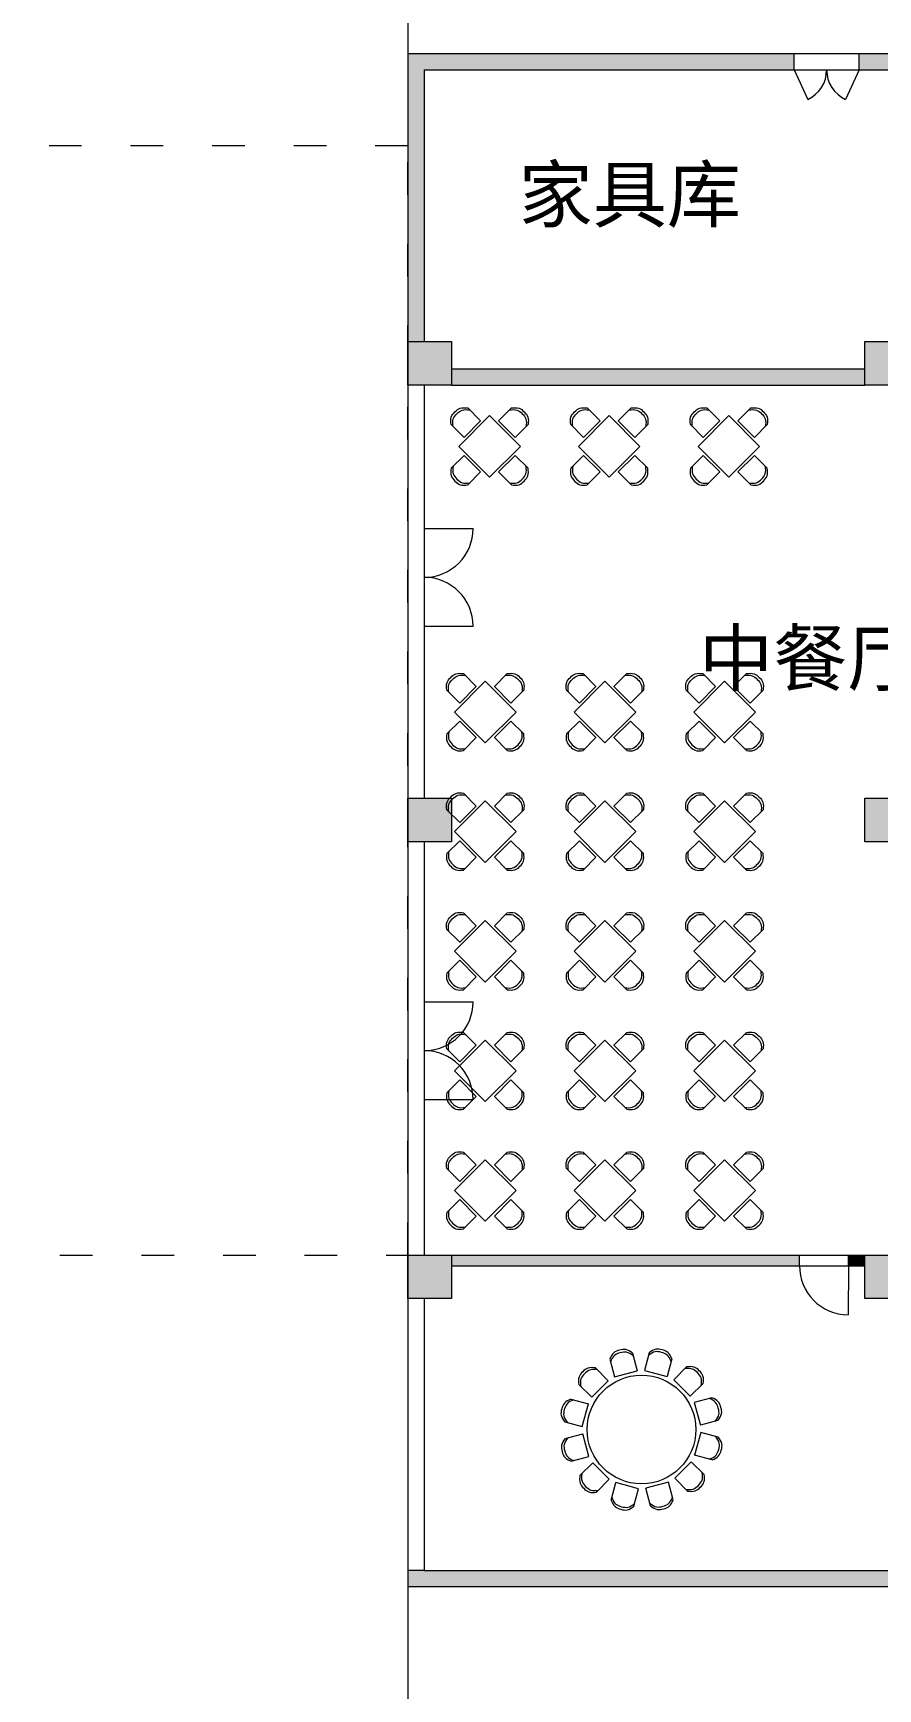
# Model space of a CAD drawing. Header units: metres. Extents: x -302 to 587, y -65 to 94.
# Drawn here: x 251.32 to 266.86, y 10.58 to 41.03 of the extents above; entities that cross this region are included whole.
import ezdxf

# ---------------------------------------------------------------- set-up
doc = ezdxf.new("R2010")
doc.units = ezdxf.units.M
doc.linetypes.add('ACAD_ISO03W100', pattern=[30, 12, -18])
doc.layers.get('0').update_dxf_attribs({"lineweight": 9})
for name, color, linetype, lineweight in [('fanghuo', 1, 'Continuous', 9), ('furniture', 3, 'Continuous', 5), ('glass', 5, 'Continuous', 5), ('hatch', 212, 'ACAD_ISO03W100', 5), ('PUB_TEXT', 7, 'Continuous', 9), ('tonggao', 4, 'ACAD_ISO03W100', 5), ('zhuwang', 2, 'Continuous', 13)]:
    doc.layers.add(name, color=color, linetype=linetype, lineweight=lineweight)
doc.styles.add('mystyle', font='', dxfattribs={"height": 1})
doc.styles.get('mystyle').set_extended_font_data('SimSun')

msp = doc.modelspace()

# ---------------------------------------------------------------- hatches: boundary and pattern name
at = {"layer": 'hatch', "ltscale": 0.05}
h = msp.add_hatch(color=256, dxfattribs=at)
h.dxf.hatch_style = 1
h.paths.add_polyline_path([(265.3136, 40.6598), (258.2136, 40.6598), (258.2136, 35.3598), (258.5136, 35.3598), (258.5136, 40.3598), (265.3136, 40.3598)])
h = msp.add_hatch(color=256, dxfattribs=at)
h.dxf.hatch_style = 1
h.paths.add_polyline_path([(267.1136, 40.6598), (266.5136, 40.6598), (266.5136, 40.3598), (267.1136, 40.3598)])
h = msp.add_hatch(color=256, dxfattribs=at)
h.dxf.hatch_style = 1
h.paths.add_polyline_path([(259.0136, 35.3598), (258.2136, 35.3598), (258.2136, 34.5598), (259.0136, 34.5598)])
h = msp.add_hatch(color=256, dxfattribs=at)
h.dxf.hatch_style = 1
h.paths.add_polyline_path([(267.4136, 35.3598), (266.6136, 35.3598), (266.6136, 34.5598), (267.4136, 34.5598)])
h = msp.add_hatch(color=256, dxfattribs=at)
h.dxf.hatch_style = 1
h.paths.add_polyline_path([(266.6136, 34.8598), (259.0136, 34.8598), (259.0136, 34.5598), (266.6136, 34.5598)])
h = msp.add_hatch(color=256, dxfattribs=at)
h.dxf.hatch_style = 1
h.paths.add_polyline_path([(259.0136, 26.9598), (258.2136, 26.9598), (258.2136, 26.1598), (259.0136, 26.1598)])
h = msp.add_hatch(color=256, dxfattribs=at)
h.dxf.hatch_style = 1
h.paths.add_polyline_path([(267.4136, 26.9598), (266.6136, 26.9598), (266.6136, 26.1598), (267.4136, 26.1598)])
h = msp.add_hatch(color=256, dxfattribs=at)
h.dxf.hatch_style = 1
h.paths.add_polyline_path([(259.0136, 18.5598), (258.2136, 18.5598), (258.2136, 17.7598), (259.0136, 17.7598)])
h = msp.add_hatch(color=256, dxfattribs=at)
h.dxf.hatch_style = 1
h.paths.add_polyline_path([(265.4136, 18.5598), (259.0136, 18.5598), (259.0136, 18.3598), (265.4136, 18.3598)])
h = msp.add_hatch(color=256, dxfattribs=at)
h.dxf.hatch_style = 1
h.paths.add_polyline_path([(266.6136, 18.5598), (266.3136, 18.5598), (266.3136, 18.3598), (266.6136, 18.3598)])
h = msp.add_hatch(color=256, dxfattribs=at)
h.dxf.hatch_style = 1
h.paths.add_polyline_path([(267.4136, 18.5598), (266.6136, 18.5598), (266.6136, 17.7598), (267.4136, 17.7598)])
h = msp.add_hatch(color=256, dxfattribs=at)
h.dxf.hatch_style = 1
h.paths.add_polyline_path([(267.1136, 12.7598), (258.5136, 12.7598), (258.2136, 12.7598), (258.2136, 12.4598), (267.1136, 12.4598)])

# ---------------------------------------------------------------- linework, layer by layer
at = {"ltscale": 0.05}
for p, q in [((258.2136, 40.6598), (258.2136, 35.3598)), ((258.2136, 40.6598), (267.1136, 40.6598)), ((265.3136, 40.3598), (265.3136, 40.6598)), ((266.5136, 40.3598), (266.5136, 40.6598)), ((258.5136, 40.3598), (258.5136, 35.3598)), ((258.5136, 40.3598), (267.1136, 40.3598)), ((259.0136, 34.8598), (266.6136, 34.8598)), ((258.2136, 34.5598), (258.2136, 26.9598)), ((258.5136, 34.5598), (258.5136, 26.9598)), ((259.0136, 34.5598), (266.6136, 34.5598)), ((258.2136, 26.1598), (258.2136, 18.5598)), ((258.5136, 26.1598), (258.5136, 18.5598)), ((259.0136, 18.5598), (266.6136, 18.5598)), ((259.0136, 18.3598), (266.6136, 18.3598)), ((265.4136, 18.3598), (265.4136, 18.5598)), ((266.3136, 18.3598), (266.3136, 18.5598)), ((258.2136, 17.7598), (258.2136, 12.4598)), ((258.5136, 17.7598), (258.5136, 12.7598)), ((258.5136, 12.7598), (258.2136, 12.7598)), ((258.5136, 12.7598), (267.1136, 12.7598)), ((258.2136, 12.4598), (267.1136, 12.4598))]:
    msp.add_line(p, q, dxfattribs=at)
at = {"layer": 'fanghuo', "ltscale": 3}
for points in [[(258.2136, 10.1598), (224.6136, 10.1598), (224.6136, 68.9598), (266.6136, 68.9598), (266.6136, 42.9598), (258.2136, 42.9598), (258.2136, 10.1598)], [(266.6136, 68.9598), (266.6136, 42.9598), (258.2136, 42.9598), (258.2136, -7.4402), (284.2136, -7.4402), (284.2136, 68.9598), (266.6136, 68.9598)]]:
    msp.add_lwpolyline(points, dxfattribs=at)
at = {"layer": 'furniture', "ltscale": 0.05}
for p, q in [((259.3119, 34.1399), (259.5488, 33.903)), ((260.1181, 34.1399), (259.8812, 33.903)), ((261.5119, 34.1399), (261.7488, 33.903)), ((262.3181, 34.1399), (262.0812, 33.903)), ((263.7119, 34.1399), (263.9488, 33.903)), ((264.5181, 34.1399), (264.2812, 33.903)), ((259.0079, 33.8358), (259.2448, 33.5989)), ((259.715, 33.9984), (259.1493, 33.4327)), ((259.5488, 33.903), (259.2448, 33.5989)), ((260.2807, 33.4327), (259.715, 33.9984)), ((260.1852, 33.5989), (259.8812, 33.903)), ((260.4221, 33.8358), (260.1852, 33.5989)), ((261.2079, 33.8358), (261.4448, 33.5989)), ((261.915, 33.9984), (261.3493, 33.4327)), ((261.7488, 33.903), (261.4448, 33.5989)), ((262.4807, 33.4327), (261.915, 33.9984)), ((262.3852, 33.5989), (262.0812, 33.903)), ((262.6221, 33.8358), (262.3852, 33.5989)), ((263.4079, 33.8358), (263.6448, 33.5989)), ((264.115, 33.9984), (263.5493, 33.4327)), ((263.9488, 33.903), (263.6448, 33.5989)), ((264.6807, 33.4327), (264.115, 33.9984)), ((264.5852, 33.5989), (264.2812, 33.903)), ((264.8221, 33.8358), (264.5852, 33.5989)), ((259.0079, 33.0297), (259.2448, 33.2666)), ((259.1493, 33.4327), (259.715, 32.8671)), ((259.5488, 32.9625), (259.2448, 33.2666)), ((259.715, 32.8671), (260.2807, 33.4327)), ((260.1852, 33.2666), (259.8812, 32.9625)), ((260.4221, 33.0297), (260.1852, 33.2666)), ((261.2079, 33.0297), (261.4448, 33.2666)), ((261.3493, 33.4327), (261.915, 32.8671)), ((261.7488, 32.9625), (261.4448, 33.2666)), ((261.915, 32.8671), (262.4807, 33.4327)), ((262.3852, 33.2666), (262.0812, 32.9625)), ((262.6221, 33.0297), (262.3852, 33.2666)), ((263.4079, 33.0297), (263.6448, 33.2666)), ((263.5493, 33.4327), (264.115, 32.8671)), ((263.9488, 32.9625), (263.6448, 33.2666)), ((264.115, 32.8671), (264.6807, 33.4327)), ((264.5852, 33.2666), (264.2812, 32.9625)), ((264.8221, 33.0297), (264.5852, 33.2666)), ((259.3119, 32.7256), (259.5488, 32.9625)), ((260.1181, 32.7256), (259.8812, 32.9625)), ((261.5119, 32.7256), (261.7488, 32.9625)), ((262.3181, 32.7256), (262.0812, 32.9625)), ((263.7119, 32.7256), (263.9488, 32.9625)), ((264.5181, 32.7256), (264.2812, 32.9625)), ((259.2335, 29.2542), (259.4703, 29.0173)), ((260.0396, 29.2542), (259.8027, 29.0173)), ((261.4335, 29.2542), (261.6703, 29.0173)), ((262.2396, 29.2542), (262.0027, 29.0173)), ((263.6335, 29.2542), (263.8703, 29.0173)), ((264.4396, 29.2542), (264.2027, 29.0173)), ((258.9294, 28.9501), (259.1663, 28.7133)), ((259.6365, 29.1128), (259.0708, 28.5471)), ((259.4703, 29.0173), (259.1663, 28.7133)), ((260.2022, 28.5471), (259.6365, 29.1128)), ((260.1067, 28.7133), (259.8027, 29.0173)), ((260.3436, 28.9501), (260.1067, 28.7133)), ((261.1294, 28.9501), (261.3663, 28.7133)), ((261.8365, 29.1128), (261.2708, 28.5471)), ((261.6703, 29.0173), (261.3663, 28.7133)), ((262.4022, 28.5471), (261.8365, 29.1128)), ((262.3067, 28.7133), (262.0027, 29.0173)), ((262.5436, 28.9501), (262.3067, 28.7133)), ((263.3294, 28.9501), (263.5663, 28.7133)), ((264.0365, 29.1128), (263.4708, 28.5471)), ((263.8703, 29.0173), (263.5663, 28.7133)), ((264.6022, 28.5471), (264.0365, 29.1128)), ((264.5067, 28.7133), (264.2027, 29.0173)), ((264.7436, 28.9501), (264.5067, 28.7133)), ((258.9294, 28.144), (259.1663, 28.3809)), ((259.0708, 28.5471), (259.6365, 27.9814)), ((259.4703, 28.0769), (259.1663, 28.3809)), ((259.6365, 27.9814), (260.2022, 28.5471)), ((260.1067, 28.3809), (259.8027, 28.0769)), ((260.3436, 28.144), (260.1067, 28.3809)), ((261.1294, 28.144), (261.3663, 28.3809)), ((261.2708, 28.5471), (261.8365, 27.9814)), ((261.6703, 28.0769), (261.3663, 28.3809)), ((261.8365, 27.9814), (262.4022, 28.5471)), ((262.3067, 28.3809), (262.0027, 28.0769)), ((262.5436, 28.144), (262.3067, 28.3809)), ((263.3294, 28.144), (263.5663, 28.3809)), ((263.4708, 28.5471), (264.0365, 27.9814)), ((263.8703, 28.0769), (263.5663, 28.3809)), ((264.0365, 27.9814), (264.6022, 28.5471)), ((264.5067, 28.3809), (264.2027, 28.0769)), ((264.7436, 28.144), (264.5067, 28.3809)), ((259.2335, 27.84), (259.4703, 28.0769)), ((260.0396, 27.84), (259.8027, 28.0769)), ((261.4335, 27.84), (261.6703, 28.0769)), ((262.2396, 27.84), (262.0027, 28.0769)), ((263.6335, 27.84), (263.8703, 28.0769)), ((264.4396, 27.84), (264.2027, 28.0769)), ((259.6365, 26.9128), (259.0708, 26.3471)), ((259.4703, 26.8173), (259.1663, 26.5133)), ((259.2335, 27.0542), (259.4703, 26.8173)), ((260.2022, 26.3471), (259.6365, 26.9128)), ((260.0396, 27.0542), (259.8027, 26.8173)), ((260.1067, 26.5133), (259.8027, 26.8173)), ((261.8365, 26.9128), (261.2708, 26.3471)), ((261.6703, 26.8173), (261.3663, 26.5133)), ((261.4335, 27.0542), (261.6703, 26.8173)), ((262.4022, 26.3471), (261.8365, 26.9128)), ((262.2396, 27.0542), (262.0027, 26.8173)), ((262.3067, 26.5133), (262.0027, 26.8173)), ((264.0365, 26.9128), (263.4708, 26.3471)), ((263.8703, 26.8173), (263.5663, 26.5133)), ((263.6335, 27.0542), (263.8703, 26.8173)), ((264.6022, 26.3471), (264.0365, 26.9128)), ((264.4396, 27.0542), (264.2027, 26.8173)), ((264.5067, 26.5133), (264.2027, 26.8173)), ((258.9294, 26.7501), (259.1663, 26.5133)), ((260.3436, 26.7501), (260.1067, 26.5133)), ((261.1294, 26.7501), (261.3663, 26.5133)), ((262.5436, 26.7501), (262.3067, 26.5133)), ((263.3294, 26.7501), (263.5663, 26.5133)), ((264.7436, 26.7501), (264.5067, 26.5133)), ((259.0708, 26.3471), (259.6365, 25.7814)), ((259.6365, 25.7814), (260.2022, 26.3471)), ((261.2708, 26.3471), (261.8365, 25.7814)), ((261.8365, 25.7814), (262.4022, 26.3471)), ((263.4708, 26.3471), (264.0365, 25.7814)), ((264.0365, 25.7814), (264.6022, 26.3471)), ((258.9294, 25.944), (259.1663, 26.1809)), ((259.4703, 25.8769), (259.1663, 26.1809)), ((260.1067, 26.1809), (259.8027, 25.8769)), ((260.3436, 25.944), (260.1067, 26.1809)), ((261.1294, 25.944), (261.3663, 26.1809)), ((261.6703, 25.8769), (261.3663, 26.1809)), ((262.3067, 26.1809), (262.0027, 25.8769)), ((262.5436, 25.944), (262.3067, 26.1809)), ((263.3294, 25.944), (263.5663, 26.1809)), ((263.8703, 25.8769), (263.5663, 26.1809)), ((264.5067, 26.1809), (264.2027, 25.8769)), ((264.7436, 25.944), (264.5067, 26.1809)), ((259.2335, 25.64), (259.4703, 25.8769)), ((260.0396, 25.64), (259.8027, 25.8769)), ((261.4335, 25.64), (261.6703, 25.8769)), ((262.2396, 25.64), (262.0027, 25.8769)), ((263.6335, 25.64), (263.8703, 25.8769)), ((264.4396, 25.64), (264.2027, 25.8769)), ((259.6365, 24.7128), (259.0708, 24.1471)), ((259.2335, 24.8542), (259.4703, 24.6173)), ((260.2022, 24.1471), (259.6365, 24.7128)), ((260.0396, 24.8542), (259.8027, 24.6173)), ((261.8365, 24.7128), (261.2708, 24.1471)), ((261.4335, 24.8542), (261.6703, 24.6173)), ((262.4022, 24.1471), (261.8365, 24.7128)), ((262.2396, 24.8542), (262.0027, 24.6173)), ((264.0365, 24.7128), (263.4708, 24.1471)), ((263.6335, 24.8542), (263.8703, 24.6173)), ((264.6022, 24.1471), (264.0365, 24.7128)), ((264.4396, 24.8542), (264.2027, 24.6173)), ((258.9294, 24.5501), (259.1663, 24.3133)), ((259.4703, 24.6173), (259.1663, 24.3133)), ((260.1067, 24.3133), (259.8027, 24.6173)), ((260.3436, 24.5501), (260.1067, 24.3133)), ((261.1294, 24.5501), (261.3663, 24.3133)), ((261.6703, 24.6173), (261.3663, 24.3133)), ((262.3067, 24.3133), (262.0027, 24.6173)), ((262.5436, 24.5501), (262.3067, 24.3133)), ((263.3294, 24.5501), (263.5663, 24.3133)), ((263.8703, 24.6173), (263.5663, 24.3133)), ((264.5067, 24.3133), (264.2027, 24.6173)), ((264.7436, 24.5501), (264.5067, 24.3133)), ((259.0708, 24.1471), (259.6365, 23.5814)), ((259.6365, 23.5814), (260.2022, 24.1471)), ((261.2708, 24.1471), (261.8365, 23.5814)), ((261.8365, 23.5814), (262.4022, 24.1471)), ((263.4708, 24.1471), (264.0365, 23.5814)), ((264.0365, 23.5814), (264.6022, 24.1471)), ((258.9294, 23.744), (259.1663, 23.9809)), ((259.4703, 23.6769), (259.1663, 23.9809)), ((260.1067, 23.9809), (259.8027, 23.6769)), ((260.3436, 23.744), (260.1067, 23.9809)), ((261.1294, 23.744), (261.3663, 23.9809)), ((261.6703, 23.6769), (261.3663, 23.9809)), ((262.3067, 23.9809), (262.0027, 23.6769)), ((262.5436, 23.744), (262.3067, 23.9809)), ((263.3294, 23.744), (263.5663, 23.9809)), ((263.8703, 23.6769), (263.5663, 23.9809)), ((264.5067, 23.9809), (264.2027, 23.6769)), ((264.7436, 23.744), (264.5067, 23.9809)), ((259.2335, 23.44), (259.4703, 23.6769)), ((260.0396, 23.44), (259.8027, 23.6769)), ((261.4335, 23.44), (261.6703, 23.6769)), ((262.2396, 23.44), (262.0027, 23.6769)), ((263.6335, 23.44), (263.8703, 23.6769)), ((264.4396, 23.44), (264.2027, 23.6769)), ((259.2335, 22.6542), (259.4703, 22.4173)), ((260.0396, 22.6542), (259.8027, 22.4173)), ((261.4335, 22.6542), (261.6703, 22.4173)), ((262.2396, 22.6542), (262.0027, 22.4173)), ((263.6335, 22.6542), (263.8703, 22.4173)), ((264.4396, 22.6542), (264.2027, 22.4173)), ((258.9294, 22.3501), (259.1663, 22.1133)), ((259.6365, 22.5128), (259.0708, 21.9471)), ((259.4703, 22.4173), (259.1663, 22.1133)), ((260.2022, 21.9471), (259.6365, 22.5128)), ((260.1067, 22.1133), (259.8027, 22.4173)), ((260.3436, 22.3501), (260.1067, 22.1133)), ((261.1294, 22.3501), (261.3663, 22.1133)), ((261.8365, 22.5128), (261.2708, 21.9471)), ((261.6703, 22.4173), (261.3663, 22.1133)), ((262.4022, 21.9471), (261.8365, 22.5128)), ((262.3067, 22.1133), (262.0027, 22.4173)), ((262.5436, 22.3501), (262.3067, 22.1133)), ((263.3294, 22.3501), (263.5663, 22.1133)), ((264.0365, 22.5128), (263.4708, 21.9471)), ((263.8703, 22.4173), (263.5663, 22.1133)), ((264.6022, 21.9471), (264.0365, 22.5128)), ((264.5067, 22.1133), (264.2027, 22.4173)), ((264.7436, 22.3501), (264.5067, 22.1133)), ((259.0708, 21.9471), (259.6365, 21.3814)), ((259.6365, 21.3814), (260.2022, 21.9471)), ((261.2708, 21.9471), (261.8365, 21.3814)), ((261.8365, 21.3814), (262.4022, 21.9471)), ((263.4708, 21.9471), (264.0365, 21.3814)), ((264.0365, 21.3814), (264.6022, 21.9471)), ((258.9294, 21.544), (259.1663, 21.7809)), ((259.4703, 21.4769), (259.1663, 21.7809)), ((260.1067, 21.7809), (259.8027, 21.4769)), ((260.3436, 21.544), (260.1067, 21.7809)), ((261.1294, 21.544), (261.3663, 21.7809)), ((261.6703, 21.4769), (261.3663, 21.7809)), ((262.3067, 21.7809), (262.0027, 21.4769)), ((262.5436, 21.544), (262.3067, 21.7809)), ((263.3294, 21.544), (263.5663, 21.7809)), ((263.8703, 21.4769), (263.5663, 21.7809)), ((264.5067, 21.7809), (264.2027, 21.4769)), ((264.7436, 21.544), (264.5067, 21.7809)), ((259.2335, 21.24), (259.4703, 21.4769)), ((260.0396, 21.24), (259.8027, 21.4769)), ((261.4335, 21.24), (261.6703, 21.4769)), ((262.2396, 21.24), (262.0027, 21.4769)), ((263.6335, 21.24), (263.8703, 21.4769)), ((264.4396, 21.24), (264.2027, 21.4769)), ((259.2335, 20.4542), (259.4703, 20.2173)), ((260.0396, 20.4542), (259.8027, 20.2173)), ((261.4335, 20.4542), (261.6703, 20.2173)), ((262.2396, 20.4542), (262.0027, 20.2173)), ((263.6335, 20.4542), (263.8703, 20.2173)), ((264.4396, 20.4542), (264.2027, 20.2173)), ((258.9294, 20.1501), (259.1663, 19.9133)), ((259.6365, 20.3128), (259.0708, 19.7471)), ((259.4703, 20.2173), (259.1663, 19.9133)), ((260.2022, 19.7471), (259.6365, 20.3128)), ((260.1067, 19.9133), (259.8027, 20.2173)), ((260.3436, 20.1501), (260.1067, 19.9133)), ((261.1294, 20.1501), (261.3663, 19.9133)), ((261.8365, 20.3128), (261.2708, 19.7471)), ((261.6703, 20.2173), (261.3663, 19.9133)), ((262.4022, 19.7471), (261.8365, 20.3128)), ((262.3067, 19.9133), (262.0027, 20.2173)), ((262.5436, 20.1501), (262.3067, 19.9133)), ((263.3294, 20.1501), (263.5663, 19.9133)), ((264.0365, 20.3128), (263.4708, 19.7471)), ((263.8703, 20.2173), (263.5663, 19.9133)), ((264.6022, 19.7471), (264.0365, 20.3128)), ((264.5067, 19.9133), (264.2027, 20.2173)), ((264.7436, 20.1501), (264.5067, 19.9133)), ((258.9294, 19.344), (259.1663, 19.5809)), ((259.0708, 19.7471), (259.6365, 19.1814)), ((259.4703, 19.2769), (259.1663, 19.5809)), ((259.6365, 19.1814), (260.2022, 19.7471)), ((260.1067, 19.5809), (259.8027, 19.2769)), ((260.3436, 19.344), (260.1067, 19.5809)), ((261.1294, 19.344), (261.3663, 19.5809)), ((261.2708, 19.7471), (261.8365, 19.1814)), ((261.6703, 19.2769), (261.3663, 19.5809)), ((261.8365, 19.1814), (262.4022, 19.7471)), ((262.3067, 19.5809), (262.0027, 19.2769)), ((262.5436, 19.344), (262.3067, 19.5809)), ((263.3294, 19.344), (263.5663, 19.5809)), ((263.4708, 19.7471), (264.0365, 19.1814)), ((263.8703, 19.2769), (263.5663, 19.5809)), ((264.0365, 19.1814), (264.6022, 19.7471)), ((264.5067, 19.5809), (264.2027, 19.2769)), ((264.7436, 19.344), (264.5067, 19.5809)), ((259.2335, 19.04), (259.4703, 19.2769)), ((260.0396, 19.04), (259.8027, 19.2769)), ((261.4335, 19.04), (261.6703, 19.2769)), ((262.2396, 19.04), (262.0027, 19.2769)), ((263.6335, 19.04), (263.8703, 19.2769)), ((264.4396, 19.04), (264.2027, 19.2769)), ((262.3411, 16.7554), (262.4278, 16.4318)), ((262.6508, 16.7623), (262.5641, 16.4387)), ((262.6508, 16.7623), (262.5641, 16.4387)), ((261.6609, 16.4832), (261.8978, 16.2464)), ((261.9257, 16.6441), (262.0124, 16.3205)), ((263.0662, 16.651), (262.9795, 16.3274)), ((263.0662, 16.651), (262.9795, 16.3274)), ((263.3379, 16.5021), (263.101, 16.2652)), ((263.3379, 16.5021), (263.101, 16.2652)), ((261.3568, 16.1792), (261.5937, 15.9423)), ((261.5937, 15.9423), (261.8978, 16.2464)), ((262.0124, 16.3205), (262.4278, 16.4318)), ((262.5641, 16.4387), (262.9795, 16.3274)), ((262.5641, 16.4387), (262.9795, 16.3274)), ((263.101, 16.2652), (263.4051, 15.9612)), ((263.101, 16.2652), (263.4051, 15.9612)), ((263.642, 16.198), (263.4051, 15.9612)), ((263.642, 16.198), (263.4051, 15.9612)), ((261.2079, 15.9075), (261.5315, 15.8208)), ((263.8028, 15.9332), (263.4792, 15.8465)), ((263.4792, 15.8465), (263.5905, 15.4312)), ((261.4202, 15.4054), (261.5315, 15.8208)), ((261.0966, 15.4921), (261.4202, 15.4054)), ((261.1035, 15.1823), (261.4271, 15.269)), ((261.5384, 14.8537), (261.4271, 15.269)), ((263.5974, 15.2948), (263.4861, 14.8794)), ((263.9141, 15.5179), (263.5905, 15.4312)), ((263.921, 15.2081), (263.5974, 15.2948)), ((261.2148, 14.767), (261.5384, 14.8537)), ((261.3757, 14.5022), (261.6125, 14.739)), ((261.9166, 14.435), (261.6125, 14.739)), ((263.4239, 14.7579), (263.1199, 14.4538)), ((263.6608, 14.521), (263.4239, 14.7579)), ((263.8097, 14.7927), (263.4861, 14.8794)), ((261.6797, 14.1981), (261.9166, 14.435)), ((261.9514, 14.0492), (262.0381, 14.3728)), ((262.4535, 14.2615), (262.0381, 14.3728)), ((263.0052, 14.3797), (262.5899, 14.2684)), ((263.0919, 14.0561), (263.0052, 14.3797)), ((263.3567, 14.2169), (263.1199, 14.4538)), ((262.3668, 13.9379), (262.4535, 14.2615)), ((262.6766, 13.9448), (262.5899, 14.2684))]:
    msp.add_line(p, q, dxfattribs=at)
msp.add_circle((262.5088, 15.3501), 1, dxfattribs=at)
for points in [[(259.0079, 33.8358), (259.0114, 33.9737), (259.0786, 34.0691), (259.1741, 34.1363), (259.3119, 34.1399)], [(259.0432, 33.8004), (259.0468, 33.9383), (259.114, 34.0338), (259.2094, 34.101), (259.3473, 34.1045)], [(260.0827, 34.1045), (260.2206, 34.101), (260.316, 34.0338), (260.3832, 33.9383), (260.3868, 33.8004)], [(260.1181, 34.1399), (260.2559, 34.1363), (260.3514, 34.0691), (260.4186, 33.9737), (260.4221, 33.8358)], [(261.2079, 33.8358), (261.2114, 33.9737), (261.2786, 34.0691), (261.3741, 34.1363), (261.5119, 34.1399)], [(261.2432, 33.8004), (261.2468, 33.9383), (261.314, 34.0338), (261.4094, 34.101), (261.5473, 34.1045)], [(262.2827, 34.1045), (262.4206, 34.101), (262.516, 34.0338), (262.5832, 33.9383), (262.5868, 33.8004)], [(262.3181, 34.1399), (262.4559, 34.1363), (262.5514, 34.0691), (262.6186, 33.9737), (262.6221, 33.8358)], [(263.4079, 33.8358), (263.4114, 33.9737), (263.4786, 34.0691), (263.5741, 34.1363), (263.7119, 34.1399)], [(263.4432, 33.8004), (263.4468, 33.9383), (263.514, 34.0338), (263.6094, 34.101), (263.7473, 34.1045)], [(264.4827, 34.1045), (264.6206, 34.101), (264.716, 34.0338), (264.7832, 33.9383), (264.7868, 33.8004)], [(264.5181, 34.1399), (264.6559, 34.1363), (264.7514, 34.0691), (264.8186, 33.9737), (264.8221, 33.8358)], [(259.0079, 33.0297), (259.0114, 32.8918), (259.0786, 32.7963), (259.1741, 32.7292), (259.3119, 32.7256)], [(259.0432, 33.0651), (259.0468, 32.9272), (259.114, 32.8317), (259.2094, 32.7645), (259.3473, 32.761)], [(260.0827, 32.761), (260.2206, 32.7645), (260.316, 32.8317), (260.3832, 32.9272), (260.3868, 33.0651)], [(260.1181, 32.7256), (260.2559, 32.7292), (260.3514, 32.7963), (260.4186, 32.8918), (260.4221, 33.0297)], [(261.2079, 33.0297), (261.2114, 32.8918), (261.2786, 32.7963), (261.3741, 32.7292), (261.5119, 32.7256)], [(261.2432, 33.0651), (261.2468, 32.9272), (261.314, 32.8317), (261.4094, 32.7645), (261.5473, 32.761)], [(262.2827, 32.761), (262.4206, 32.7645), (262.516, 32.8317), (262.5832, 32.9272), (262.5868, 33.0651)], [(262.3181, 32.7256), (262.4559, 32.7292), (262.5514, 32.7963), (262.6186, 32.8918), (262.6221, 33.0297)], [(263.4079, 33.0297), (263.4114, 32.8918), (263.4786, 32.7963), (263.5741, 32.7292), (263.7119, 32.7256)], [(263.4432, 33.0651), (263.4468, 32.9272), (263.514, 32.8317), (263.6094, 32.7645), (263.7473, 32.761)], [(264.4827, 32.761), (264.6206, 32.7645), (264.716, 32.8317), (264.7832, 32.9272), (264.7868, 33.0651)], [(264.5181, 32.7256), (264.6559, 32.7292), (264.7514, 32.7963), (264.8186, 32.8918), (264.8221, 33.0297)], [(258.9294, 28.9501), (258.9329, 29.088), (259.0001, 29.1835), (259.0956, 29.2507), (259.2335, 29.2542)], [(260.0396, 29.2542), (260.1774, 29.2507), (260.2729, 29.1835), (260.3401, 29.088), (260.3436, 28.9501)], [(261.1294, 28.9501), (261.1329, 29.088), (261.2001, 29.1835), (261.2956, 29.2507), (261.4335, 29.2542)], [(262.2396, 29.2542), (262.3774, 29.2507), (262.4729, 29.1835), (262.5401, 29.088), (262.5436, 28.9501)], [(263.3294, 28.9501), (263.3329, 29.088), (263.4001, 29.1835), (263.4956, 29.2507), (263.6335, 29.2542)], [(264.4396, 29.2542), (264.5774, 29.2507), (264.6729, 29.1835), (264.7401, 29.088), (264.7436, 28.9501)], [(258.9648, 28.9148), (258.9683, 29.0527), (259.0355, 29.1481), (259.1309, 29.2153), (259.2688, 29.2188)], [(260.0042, 29.2188), (260.1421, 29.2153), (260.2376, 29.1481), (260.3047, 29.0527), (260.3083, 28.9148)], [(261.1648, 28.9148), (261.1683, 29.0527), (261.2355, 29.1481), (261.3309, 29.2153), (261.4688, 29.2188)], [(262.2042, 29.2188), (262.3421, 29.2153), (262.4376, 29.1481), (262.5047, 29.0527), (262.5083, 28.9148)], [(263.3648, 28.9148), (263.3683, 29.0527), (263.4355, 29.1481), (263.5309, 29.2153), (263.6688, 29.2188)], [(264.4042, 29.2188), (264.5421, 29.2153), (264.6376, 29.1481), (264.7047, 29.0527), (264.7083, 28.9148)], [(258.9294, 28.144), (258.9329, 28.0062), (259.0001, 27.9107), (259.0956, 27.8435), (259.2335, 27.84)], [(258.9648, 28.1794), (258.9683, 28.0415), (259.0355, 27.9461), (259.1309, 27.8789), (259.2688, 27.8753)], [(260.0042, 27.8753), (260.1421, 27.8789), (260.2376, 27.9461), (260.3047, 28.0415), (260.3083, 28.1794)], [(260.0396, 27.84), (260.1774, 27.8435), (260.2729, 27.9107), (260.3401, 28.0062), (260.3436, 28.144)], [(261.1294, 28.144), (261.1329, 28.0062), (261.2001, 27.9107), (261.2956, 27.8435), (261.4335, 27.84)], [(261.1648, 28.1794), (261.1683, 28.0415), (261.2355, 27.9461), (261.3309, 27.8789), (261.4688, 27.8753)], [(262.2042, 27.8753), (262.3421, 27.8789), (262.4376, 27.9461), (262.5047, 28.0415), (262.5083, 28.1794)], [(262.2396, 27.84), (262.3774, 27.8435), (262.4729, 27.9107), (262.5401, 28.0062), (262.5436, 28.144)], [(263.3294, 28.144), (263.3329, 28.0062), (263.4001, 27.9107), (263.4956, 27.8435), (263.6335, 27.84)], [(263.3648, 28.1794), (263.3683, 28.0415), (263.4355, 27.9461), (263.5309, 27.8789), (263.6688, 27.8753)], [(264.4042, 27.8753), (264.5421, 27.8789), (264.6376, 27.9461), (264.7047, 28.0415), (264.7083, 28.1794)], [(264.4396, 27.84), (264.5774, 27.8435), (264.6729, 27.9107), (264.7401, 28.0062), (264.7436, 28.144)], [(258.9294, 26.7501), (258.9329, 26.888), (259.0001, 26.9835), (259.0956, 27.0507), (259.2335, 27.0542)], [(258.9648, 26.7148), (258.9683, 26.8527), (259.0355, 26.9481), (259.1309, 27.0153), (259.2688, 27.0188)], [(260.0042, 27.0188), (260.1421, 27.0153), (260.2376, 26.9481), (260.3047, 26.8527), (260.3083, 26.7148)], [(260.0396, 27.0542), (260.1774, 27.0507), (260.2729, 26.9835), (260.3401, 26.888), (260.3436, 26.7501)], [(261.1294, 26.7501), (261.1329, 26.888), (261.2001, 26.9835), (261.2956, 27.0507), (261.4335, 27.0542)], [(261.1648, 26.7148), (261.1683, 26.8527), (261.2355, 26.9481), (261.3309, 27.0153), (261.4688, 27.0188)], [(262.2042, 27.0188), (262.3421, 27.0153), (262.4376, 26.9481), (262.5047, 26.8527), (262.5083, 26.7148)], [(262.2396, 27.0542), (262.3774, 27.0507), (262.4729, 26.9835), (262.5401, 26.888), (262.5436, 26.7501)], [(263.3294, 26.7501), (263.3329, 26.888), (263.4001, 26.9835), (263.4956, 27.0507), (263.6335, 27.0542)], [(263.3648, 26.7148), (263.3683, 26.8527), (263.4355, 26.9481), (263.5309, 27.0153), (263.6688, 27.0188)], [(264.4042, 27.0188), (264.5421, 27.0153), (264.6376, 26.9481), (264.7047, 26.8527), (264.7083, 26.7148)], [(264.4396, 27.0542), (264.5774, 27.0507), (264.6729, 26.9835), (264.7401, 26.888), (264.7436, 26.7501)], [(258.9294, 25.944), (258.9329, 25.8062), (259.0001, 25.7107), (259.0956, 25.6435), (259.2335, 25.64)], [(258.9648, 25.9794), (258.9683, 25.8415), (259.0355, 25.7461), (259.1309, 25.6789), (259.2688, 25.6753)], [(260.0042, 25.6753), (260.1421, 25.6789), (260.2376, 25.7461), (260.3047, 25.8415), (260.3083, 25.9794)], [(260.0396, 25.64), (260.1774, 25.6435), (260.2729, 25.7107), (260.3401, 25.8062), (260.3436, 25.944)], [(261.1294, 25.944), (261.1329, 25.8062), (261.2001, 25.7107), (261.2956, 25.6435), (261.4335, 25.64)], [(261.1648, 25.9794), (261.1683, 25.8415), (261.2355, 25.7461), (261.3309, 25.6789), (261.4688, 25.6753)], [(262.2042, 25.6753), (262.3421, 25.6789), (262.4376, 25.7461), (262.5047, 25.8415), (262.5083, 25.9794)], [(262.2396, 25.64), (262.3774, 25.6435), (262.4729, 25.7107), (262.5401, 25.8062), (262.5436, 25.944)], [(263.3294, 25.944), (263.3329, 25.8062), (263.4001, 25.7107), (263.4956, 25.6435), (263.6335, 25.64)], [(263.3648, 25.9794), (263.3683, 25.8415), (263.4355, 25.7461), (263.5309, 25.6789), (263.6688, 25.6753)], [(264.4042, 25.6753), (264.5421, 25.6789), (264.6376, 25.7461), (264.7047, 25.8415), (264.7083, 25.9794)], [(264.4396, 25.64), (264.5774, 25.6435), (264.6729, 25.7107), (264.7401, 25.8062), (264.7436, 25.944)], [(258.9294, 24.5501), (258.9329, 24.688), (259.0001, 24.7835), (259.0956, 24.8507), (259.2335, 24.8542)], [(258.9648, 24.5148), (258.9683, 24.6527), (259.0355, 24.7481), (259.1309, 24.8153), (259.2688, 24.8188)], [(260.0042, 24.8188), (260.1421, 24.8153), (260.2376, 24.7481), (260.3047, 24.6527), (260.3083, 24.5148)], [(260.0396, 24.8542), (260.1774, 24.8507), (260.2729, 24.7835), (260.3401, 24.688), (260.3436, 24.5501)], [(261.1294, 24.5501), (261.1329, 24.688), (261.2001, 24.7835), (261.2956, 24.8507), (261.4335, 24.8542)], [(261.1648, 24.5148), (261.1683, 24.6527), (261.2355, 24.7481), (261.3309, 24.8153), (261.4688, 24.8188)], [(262.2042, 24.8188), (262.3421, 24.8153), (262.4376, 24.7481), (262.5047, 24.6527), (262.5083, 24.5148)], [(262.2396, 24.8542), (262.3774, 24.8507), (262.4729, 24.7835), (262.5401, 24.688), (262.5436, 24.5501)], [(263.3294, 24.5501), (263.3329, 24.688), (263.4001, 24.7835), (263.4956, 24.8507), (263.6335, 24.8542)], [(263.3648, 24.5148), (263.3683, 24.6527), (263.4355, 24.7481), (263.5309, 24.8153), (263.6688, 24.8188)], [(264.4042, 24.8188), (264.5421, 24.8153), (264.6376, 24.7481), (264.7047, 24.6527), (264.7083, 24.5148)], [(264.4396, 24.8542), (264.5774, 24.8507), (264.6729, 24.7835), (264.7401, 24.688), (264.7436, 24.5501)], [(258.9648, 23.7794), (258.9683, 23.6415), (259.0355, 23.5461), (259.1309, 23.4789), (259.2688, 23.4753)], [(260.0042, 23.4753), (260.1421, 23.4789), (260.2376, 23.5461), (260.3047, 23.6415), (260.3083, 23.7794)], [(261.1648, 23.7794), (261.1683, 23.6415), (261.2355, 23.5461), (261.3309, 23.4789), (261.4688, 23.4753)], [(262.2042, 23.4753), (262.3421, 23.4789), (262.4376, 23.5461), (262.5047, 23.6415), (262.5083, 23.7794)], [(263.3648, 23.7794), (263.3683, 23.6415), (263.4355, 23.5461), (263.5309, 23.4789), (263.6688, 23.4753)], [(264.4042, 23.4753), (264.5421, 23.4789), (264.6376, 23.5461), (264.7047, 23.6415), (264.7083, 23.7794)], [(258.9294, 23.744), (258.9329, 23.6062), (259.0001, 23.5107), (259.0956, 23.4435), (259.2335, 23.44)], [(260.0396, 23.44), (260.1774, 23.4435), (260.2729, 23.5107), (260.3401, 23.6062), (260.3436, 23.744)], [(261.1294, 23.744), (261.1329, 23.6062), (261.2001, 23.5107), (261.2956, 23.4435), (261.4335, 23.44)], [(262.2396, 23.44), (262.3774, 23.4435), (262.4729, 23.5107), (262.5401, 23.6062), (262.5436, 23.744)], [(263.3294, 23.744), (263.3329, 23.6062), (263.4001, 23.5107), (263.4956, 23.4435), (263.6335, 23.44)], [(264.4396, 23.44), (264.5774, 23.4435), (264.6729, 23.5107), (264.7401, 23.6062), (264.7436, 23.744)], [(258.9294, 22.3501), (258.9329, 22.488), (259.0001, 22.5835), (259.0956, 22.6507), (259.2335, 22.6542)], [(258.9648, 22.3148), (258.9683, 22.4527), (259.0355, 22.5481), (259.1309, 22.6153), (259.2688, 22.6188)], [(260.0042, 22.6188), (260.1421, 22.6153), (260.2376, 22.5481), (260.3047, 22.4527), (260.3083, 22.3148)], [(260.0396, 22.6542), (260.1774, 22.6507), (260.2729, 22.5835), (260.3401, 22.488), (260.3436, 22.3501)], [(261.1294, 22.3501), (261.1329, 22.488), (261.2001, 22.5835), (261.2956, 22.6507), (261.4335, 22.6542)], [(261.1648, 22.3148), (261.1683, 22.4527), (261.2355, 22.5481), (261.3309, 22.6153), (261.4688, 22.6188)], [(262.2042, 22.6188), (262.3421, 22.6153), (262.4376, 22.5481), (262.5047, 22.4527), (262.5083, 22.3148)], [(262.2396, 22.6542), (262.3774, 22.6507), (262.4729, 22.5835), (262.5401, 22.488), (262.5436, 22.3501)], [(263.3294, 22.3501), (263.3329, 22.488), (263.4001, 22.5835), (263.4956, 22.6507), (263.6335, 22.6542)], [(263.3648, 22.3148), (263.3683, 22.4527), (263.4355, 22.5481), (263.5309, 22.6153), (263.6688, 22.6188)], [(264.4042, 22.6188), (264.5421, 22.6153), (264.6376, 22.5481), (264.7047, 22.4527), (264.7083, 22.3148)], [(264.4396, 22.6542), (264.5774, 22.6507), (264.6729, 22.5835), (264.7401, 22.488), (264.7436, 22.3501)], [(258.9294, 21.544), (258.9329, 21.4062), (259.0001, 21.3107), (259.0956, 21.2435), (259.2335, 21.24)], [(258.9648, 21.5794), (258.9683, 21.4415), (259.0355, 21.3461), (259.1309, 21.2789), (259.2688, 21.2753)], [(260.0042, 21.2753), (260.1421, 21.2789), (260.2376, 21.3461), (260.3047, 21.4415), (260.3083, 21.5794)], [(260.0396, 21.24), (260.1774, 21.2435), (260.2729, 21.3107), (260.3401, 21.4062), (260.3436, 21.544)], [(261.1294, 21.544), (261.1329, 21.4062), (261.2001, 21.3107), (261.2956, 21.2435), (261.4335, 21.24)], [(261.1648, 21.5794), (261.1683, 21.4415), (261.2355, 21.3461), (261.3309, 21.2789), (261.4688, 21.2753)], [(262.2042, 21.2753), (262.3421, 21.2789), (262.4376, 21.3461), (262.5047, 21.4415), (262.5083, 21.5794)], [(262.2396, 21.24), (262.3774, 21.2435), (262.4729, 21.3107), (262.5401, 21.4062), (262.5436, 21.544)], [(263.3294, 21.544), (263.3329, 21.4062), (263.4001, 21.3107), (263.4956, 21.2435), (263.6335, 21.24)], [(263.3648, 21.5794), (263.3683, 21.4415), (263.4355, 21.3461), (263.5309, 21.2789), (263.6688, 21.2753)], [(264.4042, 21.2753), (264.5421, 21.2789), (264.6376, 21.3461), (264.7047, 21.4415), (264.7083, 21.5794)], [(264.4396, 21.24), (264.5774, 21.2435), (264.6729, 21.3107), (264.7401, 21.4062), (264.7436, 21.544)], [(258.9294, 20.1501), (258.9329, 20.288), (259.0001, 20.3835), (259.0956, 20.4507), (259.2335, 20.4542)], [(258.9648, 20.1148), (258.9683, 20.2527), (259.0355, 20.3481), (259.1309, 20.4153), (259.2688, 20.4188)], [(260.0042, 20.4188), (260.1421, 20.4153), (260.2376, 20.3481), (260.3047, 20.2527), (260.3083, 20.1148)], [(260.0396, 20.4542), (260.1774, 20.4507), (260.2729, 20.3835), (260.3401, 20.288), (260.3436, 20.1501)], [(261.1294, 20.1501), (261.1329, 20.288), (261.2001, 20.3835), (261.2956, 20.4507), (261.4335, 20.4542)], [(261.1648, 20.1148), (261.1683, 20.2527), (261.2355, 20.3481), (261.3309, 20.4153), (261.4688, 20.4188)], [(262.2042, 20.4188), (262.3421, 20.4153), (262.4376, 20.3481), (262.5047, 20.2527), (262.5083, 20.1148)], [(262.2396, 20.4542), (262.3774, 20.4507), (262.4729, 20.3835), (262.5401, 20.288), (262.5436, 20.1501)], [(263.3294, 20.1501), (263.3329, 20.288), (263.4001, 20.3835), (263.4956, 20.4507), (263.6335, 20.4542)], [(263.3648, 20.1148), (263.3683, 20.2527), (263.4355, 20.3481), (263.5309, 20.4153), (263.6688, 20.4188)], [(264.4042, 20.4188), (264.5421, 20.4153), (264.6376, 20.3481), (264.7047, 20.2527), (264.7083, 20.1148)], [(264.4396, 20.4542), (264.5774, 20.4507), (264.6729, 20.3835), (264.7401, 20.288), (264.7436, 20.1501)], [(258.9294, 19.344), (258.9329, 19.2062), (259.0001, 19.1107), (259.0956, 19.0435), (259.2335, 19.04)], [(258.9648, 19.3794), (258.9683, 19.2415), (259.0355, 19.1461), (259.1309, 19.0789), (259.2688, 19.0753)], [(260.0042, 19.0753), (260.1421, 19.0789), (260.2376, 19.1461), (260.3047, 19.2415), (260.3083, 19.3794)], [(260.0396, 19.04), (260.1774, 19.0435), (260.2729, 19.1107), (260.3401, 19.2062), (260.3436, 19.344)], [(261.1294, 19.344), (261.1329, 19.2062), (261.2001, 19.1107), (261.2956, 19.0435), (261.4335, 19.04)], [(261.1648, 19.3794), (261.1683, 19.2415), (261.2355, 19.1461), (261.3309, 19.0789), (261.4688, 19.0753)], [(262.2042, 19.0753), (262.3421, 19.0789), (262.4376, 19.1461), (262.5047, 19.2415), (262.5083, 19.3794)], [(262.2396, 19.04), (262.3774, 19.0435), (262.4729, 19.1107), (262.5401, 19.2062), (262.5436, 19.344)], [(263.3294, 19.344), (263.3329, 19.2062), (263.4001, 19.1107), (263.4956, 19.0435), (263.6335, 19.04)], [(263.3648, 19.3794), (263.3683, 19.2415), (263.4355, 19.1461), (263.5309, 19.0789), (263.6688, 19.0753)], [(264.4042, 19.0753), (264.5421, 19.0789), (264.6376, 19.1461), (264.7047, 19.2415), (264.7083, 19.3794)], [(264.4396, 19.04), (264.5774, 19.0435), (264.6729, 19.1107), (264.7401, 19.2062), (264.7436, 19.344)], [(262.3411, 16.7554), (262.2199, 16.8213), (262.1036, 16.8108), (261.9977, 16.7618), (261.9257, 16.6441)], [(262.354, 16.7071), (262.2328, 16.773), (262.1166, 16.7625), (262.0107, 16.7135), (261.9386, 16.5958)], [(263.0532, 16.6027), (262.9812, 16.7204), (262.8753, 16.7694), (262.7591, 16.7799), (262.6379, 16.714)], [(263.0532, 16.6027), (262.9812, 16.7204), (262.8753, 16.7694), (262.7591, 16.7799), (262.6379, 16.714)], [(263.0662, 16.651), (262.9942, 16.7686), (262.8883, 16.8177), (262.772, 16.8282), (262.6508, 16.7623)], [(263.0662, 16.651), (262.9942, 16.7686), (262.8883, 16.8177), (262.772, 16.8282), (262.6508, 16.7623)], [(261.6609, 16.4832), (261.523, 16.4797), (261.4275, 16.4125), (261.3604, 16.3171), (261.3568, 16.1792)], [(261.6962, 16.4479), (261.5583, 16.4444), (261.4629, 16.3772), (261.3957, 16.2817), (261.3922, 16.1438)], [(263.6066, 16.1627), (263.6031, 16.3006), (263.5359, 16.396), (263.4404, 16.4632), (263.3025, 16.4667)], [(263.6066, 16.1627), (263.6031, 16.3006), (263.5359, 16.396), (263.4404, 16.4632), (263.3025, 16.4667)], [(263.642, 16.198), (263.6384, 16.3359), (263.5713, 16.4314), (263.4758, 16.4986), (263.3379, 16.5021)], [(263.642, 16.198), (263.6384, 16.3359), (263.5713, 16.4314), (263.4758, 16.4986), (263.3379, 16.5021)], [(261.2079, 15.9075), (261.0903, 15.8355), (261.0412, 15.7296), (261.0307, 15.6133), (261.0966, 15.4921)], [(261.2562, 15.8945), (261.1386, 15.8225), (261.0895, 15.7166), (261.079, 15.6004), (261.1449, 15.4792)], [(263.8658, 15.5049), (263.9317, 15.6261), (263.9213, 15.7424), (263.8722, 15.8483), (263.7545, 15.9203)], [(263.9141, 15.5179), (263.98, 15.639), (263.9696, 15.7553), (263.9205, 15.8612), (263.8028, 15.9332)], [(261.1035, 15.1823), (261.0376, 15.0612), (261.0481, 14.9449), (261.0972, 14.839), (261.2148, 14.767)], [(261.1518, 15.1953), (261.0859, 15.0741), (261.0964, 14.9578), (261.1455, 14.8519), (261.2631, 14.7799)], [(263.7614, 14.8057), (263.8791, 14.8777), (263.9282, 14.9836), (263.9386, 15.0998), (263.8727, 15.221)], [(263.8097, 14.7927), (263.9274, 14.8647), (263.9764, 14.9706), (263.9869, 15.0869), (263.921, 15.2081)], [(261.3757, 14.5022), (261.3792, 14.3643), (261.4464, 14.2688), (261.5418, 14.2016), (261.6797, 14.1981)], [(261.411, 14.5375), (261.4146, 14.3996), (261.4817, 14.3042), (261.5772, 14.237), (261.7151, 14.2335)], [(263.3214, 14.2523), (263.4593, 14.2558), (263.5547, 14.323), (263.6219, 14.4185), (263.6254, 14.5564)], [(263.3567, 14.2169), (263.4946, 14.2205), (263.5901, 14.2877), (263.6573, 14.3831), (263.6608, 14.521)], [(261.9514, 14.0492), (262.0234, 13.9315), (262.1294, 13.8825), (262.2456, 13.872), (262.3668, 13.9379)], [(261.9644, 14.0975), (262.0364, 13.9798), (262.1423, 13.9308), (262.2586, 13.9203), (262.3797, 13.9862)], [(262.6636, 13.9931), (262.7848, 13.9272), (262.9011, 13.9377), (263.007, 13.9867), (263.079, 14.1044)], [(262.6766, 13.9448), (262.7978, 13.8789), (262.914, 13.8894), (263.0199, 13.9384), (263.0919, 14.0561)]]:
    msp.add_spline(points, degree=3, dxfattribs=at)
at = {"layer": 'glass', "ltscale": 0.05}
for p, q in [((265.3136, 40.3598), (265.5666, 39.8158)), ((266.5136, 40.3598), (266.2606, 39.8158)), ((258.5136, 31.9247), (259.4136, 31.9247)), ((258.5136, 30.1247), (259.4136, 30.1247)), ((258.5136, 23.2191), (259.4136, 23.2191)), ((258.5136, 21.4191), (259.4136, 21.4191)), ((266.3136, 18.3598), (266.3061, 17.4598))]:
    msp.add_line(p, q, dxfattribs=at)
for centre, radius, start, end in [((265.3136, 40.3598), 0.6, 294.93796, 0), ((266.5136, 40.3598), 0.6, 180, 245.06204), ((258.5136, 31.9247), 0.9, 270, 0), ((258.5136, 30.1247), 0.9, 0, 90), ((258.5136, 23.2191), 0.9, 270, 0), ((258.5136, 21.4191), 0.9, 0, 90), ((266.3136, 18.3598), 0.9, 179.51802, 269.51802)]:
    msp.add_arc(centre, radius, start, end, dxfattribs=at)
at = {"layer": 'tonggao', "ltscale": 0.05}
msp.add_lwpolyline([(233.8136, 38.9598), (233.8136, 18.5598), (258.2136, 18.5598), (258.2136, 38.9598), (233.8136, 38.9598)], dxfattribs=at)
at = {"layer": 'zhuwang'}
for points in [[(258.2136, 35.3598), (259.0136, 35.3598), (259.0136, 34.5598), (258.2136, 34.5598)], [(266.6136, 35.3598), (267.4136, 35.3598), (267.4136, 34.5598), (266.6136, 34.5598)], [(258.2136, 26.9598), (259.0136, 26.9598), (259.0136, 26.1598), (258.2136, 26.1598)], [(266.6136, 26.9598), (267.4136, 26.9598), (267.4136, 26.1598), (266.6136, 26.1598)], [(258.2136, 18.5598), (259.0136, 18.5598), (259.0136, 17.7598), (258.2136, 17.7598)], [(266.6136, 18.5598), (267.4136, 18.5598), (267.4136, 17.7598), (266.6136, 17.7598)]]:
    msp.add_lwpolyline(points, close=True, dxfattribs=at)

# ---------------------------------------------------------------- texts
at = {"layer": 'PUB_TEXT', "ltscale": 0.05, "char_height": 1, "attachment_point": 1, "style": 'mystyle'}
for s, width, insert in [('{\\fArial Unicode MS|b0|i0|c134|p0;家具库}', 5.117977, (260.2473, 38.5679)), ('{\\fArial Unicode MS|b0|i0|c134|p0;中餐厅}', 6.256321, (263.5648, 30.0407))]:
    msp.add_mtext_dynamic_manual_height_columns(s, width=width, gutter_width=5, heights=[0], dxfattribs=dict(at, insert=insert))

doc.saveas('drawing.dxf')
